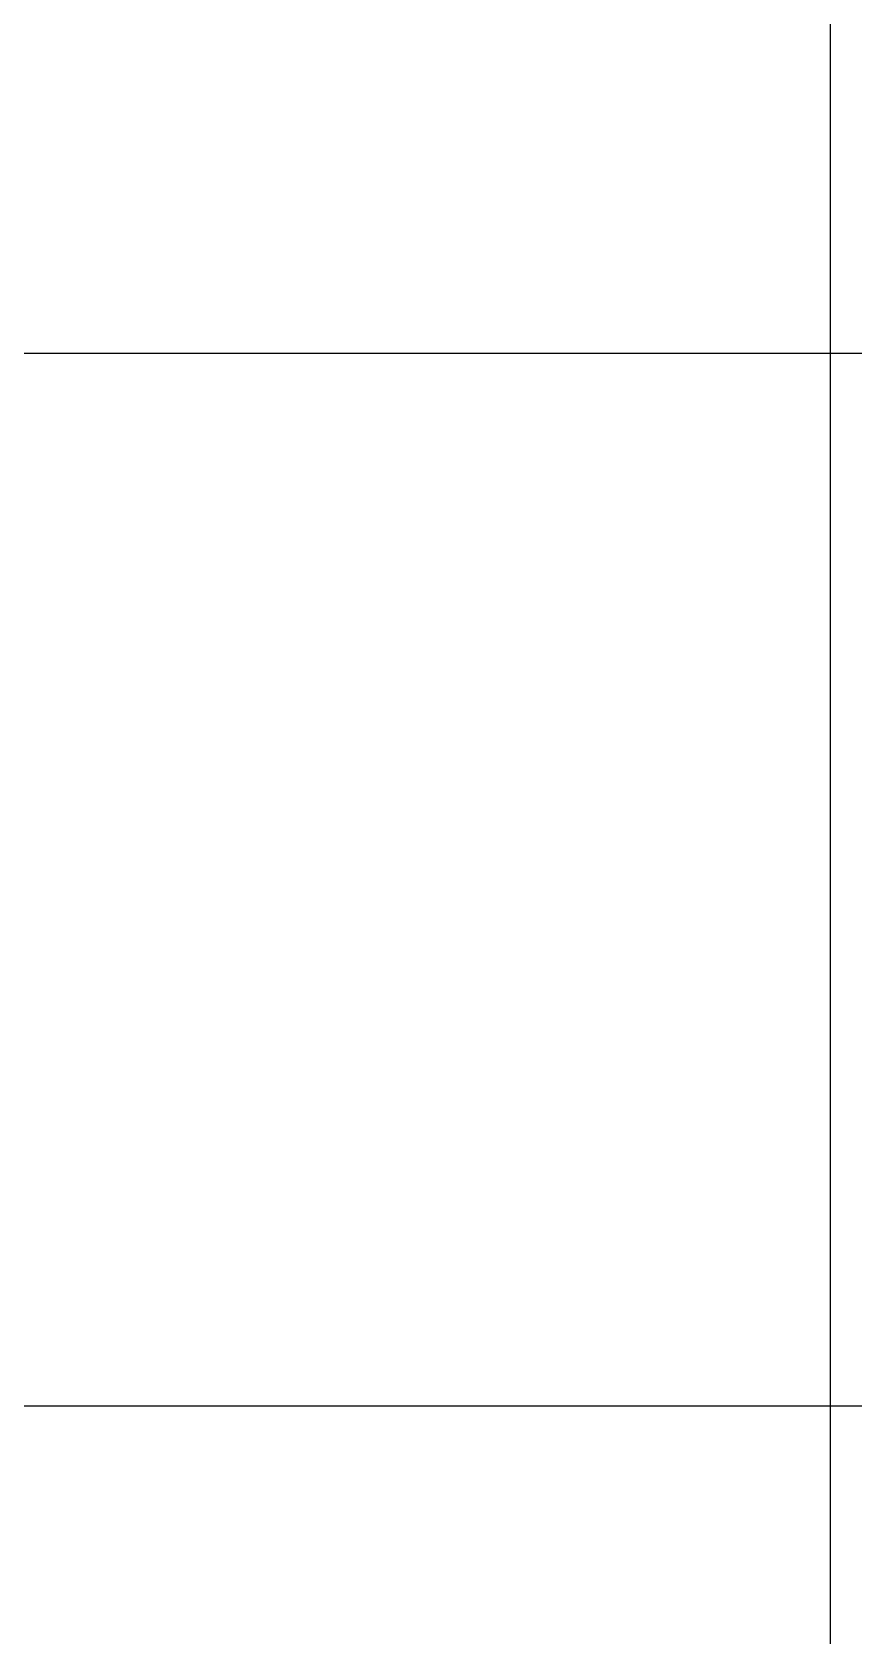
# Model space of a CAD drawing. Header units: millimetres. Extents: x 276147 to 291056, y 9594849 to 9609891.
# Drawn here: x 281767.3 to 281923.6, y 9595124.6 to 9595429.4 of the extents above; entities that cross this region are included whole.
import ezdxf

# ---------------------------------------------------------------- set-up
doc = ezdxf.new("R2010")
doc.units = ezdxf.units.MM
doc.header["$LTSCALE"] = 10
doc.layers.add('Top_malha_coord', color=8, linetype='Continuous')

msp = doc.modelspace()

# ---------------------------------------------------------------- linework, layer by layer
at = {"layer": 'Top_malha_coord'}
for p, q in [((281919.1202998299, 9594947.77740042), (281919.1202998299, 9597782.248645676)), ((280704.9449592536, 9595368.365639728), (282519.1202998299, 9595368.365639728)), ((280704.9449592536, 9595168.365639728), (282519.1202998299, 9595168.365639724))]:
    msp.add_line(p, q, dxfattribs=at)

doc.saveas('drawing.dxf')
